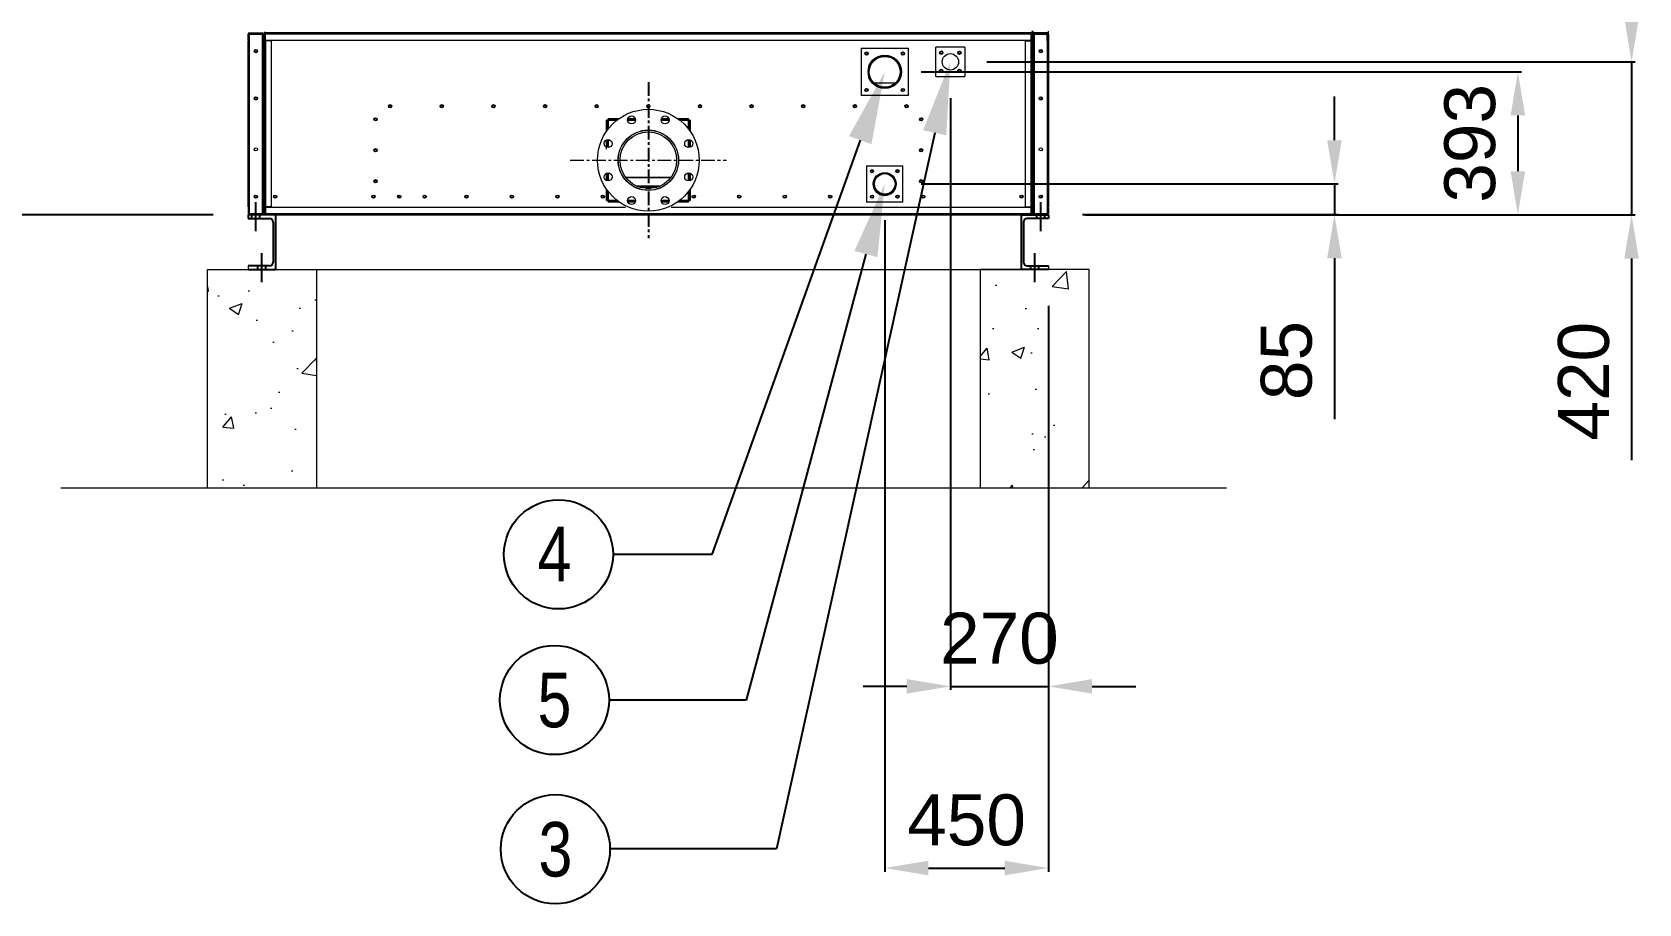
# Model space of a CAD drawing. Header units: millimetres. Extents: x 68455 to 97862, y 44247 to 65042.
# Drawn here: x 71305 to 75723, y 49936 to 52331 of the extents above; entities that cross this region are included whole.
import ezdxf
from ezdxf import colors
from ezdxf.entities.mleader import LeaderData, LeaderLine
from ezdxf.enums import TextEntityAlignment as Align
from ezdxf.math import Vec2, Vec3

# ---------------------------------------------------------------- set-up
doc = ezdxf.new("R2010")
doc.units = ezdxf.units.MM
doc.linetypes.add('CENTER', pattern=[2, 1.25, -0.25, 0.25, -0.25])
doc.linetypes.add('CENTERX2', pattern=[4, 2.5, -0.5, 0.5, -0.5])
for name, color, linetype in [('center', 1, 'CENTER'), ('냉각탑_dim', 1, 'Continuous'), ('냉각탑_text', 3, 'Continuous'), ('냉각탑_기초', 23, 'Continuous')]:
    doc.layers.add(name, color=color, linetype=linetype)
doc.styles.get("Standard").update_dxf_attribs({"font": 'arial.ttf'})
doc.dimstyles.new('1.40', dxfattribs={"dimscale": 20, "dimtxt": 1.5, "dimasz": 1, "dimexe": 0.5, "dimexo": 0.5, "dimgap": 0.5, "dimtad": 1, "dimdec": 0, "dimzin": 0, "dimdsep": 46, "dimtxsty": 'Standard', "dimcen": 0, "dimclrd": 2, "dimclre": 2, "dimclrt": 3, "dimadec": 0, "dimazin": 0, "dimtfac": 1, "dimtdec": 0, "dimtmove": 0, "dimatfit": 0, "dimfxl": 1, "dimtolj": 1, "dimtzin": 0, "dimlwd": -1, "dimlwe": -1, "dimarcsym": 0})

# ---------------------------------------------------------------- blocks, each defined once
blk = doc.blocks.new('*D27')
at = {"color": 2, "transparency": 16777216}
for p, q in [((71802.7, 54229.4), (71082.7, 54229.4)), ((71092.7, 54109.4), (71092.7, 51949.4)), ((71803.1, 51829.4), (71082.7, 51829.4))]:
    blk.add_line(p, q, dxfattribs=at)
for points in [[(71072.7, 54109.4), (71112.7, 54109.4), (71092.7, 54229.4)], [(71072.7, 51949.4), (71112.7, 51949.4), (71092.7, 51829.4)]]:
    blk.add_solid(points, dxfattribs=at)
at = {"layer": 'Defpoints', "color": 0, "transparency": 16777216}
for p in [(71902.7, 54229.4), (71092.7, 51829.4), (71903.1, 51829.4)]:
    blk.add_point(p, dxfattribs=at)
at = {"color": 3, "lineweight": 5, "transparency": 16777216, "insert": (70961.2, 53029.4), "char_height": 140, "attachment_point": 5, "rotation": 90}
blk.add_mtext('\\A1;2400', dxfattribs=at)
blk = doc.blocks.new('*D19')
at = {"color": 2, "transparency": 16777216}
for p, q in [((74886.1, 52034.4), (74886.1, 52154.4)), ((73749.6, 51914.4), (74896.1, 51914.4)), ((74886.1, 51914.4), (74886.1, 51829.9)), ((74192.9, 51829.9), (74896.1, 51829.9)), ((74886.1, 51709.9), (74886.1, 51268.1))]:
    blk.add_line(p, q, dxfattribs=at)
for points in [[(74866.1, 52034.4), (74906.1, 52034.4), (74886.1, 51914.4)], [(74866.1, 51709.9), (74906.1, 51709.9), (74886.1, 51829.9)]]:
    blk.add_solid(points, dxfattribs=at)
at = {"layer": 'Defpoints', "color": 0, "transparency": 16777216}
for p in [(73649.6, 51914.4), (74886.1, 51914.4), (74092.9, 51829.9)]:
    blk.add_point(p, dxfattribs=at)
at = {"color": 3, "lineweight": 5, "transparency": 16777216, "insert": (74754.6, 51429), "char_height": 140, "attachment_point": 5, "rotation": 90}
blk.add_mtext('\\A1;85', dxfattribs=at)
blk = doc.blocks.new('*D20')
at = {"color": 2, "transparency": 16777216}
for p, q in [((73749.6, 52222.4), (75400.4, 52222.4)), ((75390.4, 52102.4), (75390.4, 51949.4)), ((74199.6, 51829.4), (75400.4, 51829.4))]:
    blk.add_line(p, q, dxfattribs=at)
for points in [[(75370.4, 52102.4), (75410.4, 52102.4), (75390.4, 52222.4)], [(75370.4, 51949.4), (75410.4, 51949.4), (75390.4, 51829.4)]]:
    blk.add_solid(points, dxfattribs=at)
at = {"layer": 'Defpoints', "color": 0, "transparency": 16777216}
for p in [(73649.6, 52222.4), (74099.6, 51829.4), (75390.4, 51829.4)]:
    blk.add_point(p, dxfattribs=at)
at = {"color": 3, "lineweight": 5, "transparency": 16777216, "insert": (75258.9, 52025.9), "char_height": 140, "attachment_point": 5, "rotation": 90}
blk.add_mtext('\\A1;393', dxfattribs=at)
blk = doc.blocks.new('*D28')
at = {"color": 2, "transparency": 16777216}
for p, q in [((73649.6, 51814.4), (73649.6, 50024.4)), ((74099.6, 51579.4), (74099.6, 50024.4)), ((73769.6, 50034.4), (73979.6, 50034.4))]:
    blk.add_line(p, q, dxfattribs=at)
for points in [[(73769.6, 50054.4), (73769.6, 50014.4), (73649.6, 50034.4)], [(73979.6, 50054.4), (73979.6, 50014.4), (74099.6, 50034.4)]]:
    blk.add_solid(points, dxfattribs=at)
at = {"layer": 'Defpoints', "color": 0, "transparency": 16777216}
for p in [(73649.6, 51914.4), (74099.6, 51679.4), (74099.6, 50034.4)]:
    blk.add_point(p, dxfattribs=at)
at = {"color": 3, "lineweight": 5, "transparency": 16777216, "insert": (73874.6, 50165.9), "char_height": 140, "attachment_point": 5}
blk.add_mtext('\\A1;450', dxfattribs=at)
blk = doc.blocks.new('*D29')
at = {"color": 2, "transparency": 16777216}
for p, q in [((75703, 52369.8), (75703, 52489.8)), ((73930, 52249.8), (75713, 52249.8)), ((75703, 52249.8), (75703, 51829.4)), ((74199.6, 51829.4), (75713, 51829.4)), ((75703, 51709.4), (75703, 51154.9))]:
    blk.add_line(p, q, dxfattribs=at)
for points in [[(75683, 52369.8), (75723, 52369.8), (75703, 52249.8)], [(75683, 51709.4), (75723, 51709.4), (75703, 51829.4)]]:
    blk.add_solid(points, dxfattribs=at)
at = {"layer": 'Defpoints', "color": 0, "transparency": 16777216}
for p in [(73830, 52249.8), (74099.6, 51829.4), (75703, 51829.4)]:
    blk.add_point(p, dxfattribs=at)
at = {"color": 3, "lineweight": 5, "transparency": 16777216, "insert": (75571.6, 51372.2), "char_height": 140, "attachment_point": 5, "rotation": 90}
blk.add_mtext('\\A1;420', dxfattribs=at)
blk = doc.blocks.new('*D30')
at = {"color": 2, "transparency": 16777216}
for p, q in [((73830, 52149.8), (73830, 50523.7)), ((74099.6, 51579.4), (74099.6, 50523.7)), ((73710, 50533.7), (73590, 50533.7)), ((73830, 50533.7), (74099.6, 50533.7)), ((74219.6, 50533.7), (74339.6, 50533.7))]:
    blk.add_line(p, q, dxfattribs=at)
for points in [[(73710, 50553.7), (73710, 50513.7), (73830, 50533.7)], [(74219.6, 50553.7), (74219.6, 50513.7), (74099.6, 50533.7)]]:
    blk.add_solid(points, dxfattribs=at)
at = {"layer": 'Defpoints', "color": 0, "transparency": 16777216}
for p in [(73830, 52249.8), (74099.6, 51679.4), (74099.6, 50533.7)]:
    blk.add_point(p, dxfattribs=at)
at = {"color": 3, "lineweight": 5, "transparency": 16777216, "insert": (73964.8, 50665.2), "char_height": 140, "attachment_point": 5}
blk.add_mtext('\\A1;270', dxfattribs=at)
blk = doc.blocks.new('SJMO 125_B')
at = {"color": 7, "lineweight": 20, "ltscale": 0.009167}
for p, q in [((71899.6, 52309.4), (71899.6, 52325.9)), ((71901.6, 52309.4), (71901.6, 52325.9)), ((71947.1, 52309.4), (71947.1, 52325.9)), ((71963.6, 52307.4), (71947.1, 52307.4)), ((74035.6, 52307.4), (74052.1, 52307.4)), ((74052.1, 52309.4), (74052.1, 52325.9)), ((74097.6, 52325.9), (74097.6, 52309.4)), ((74099.6, 52325.9), (74099.6, 52309.4)), ((71899.6, 51849.4), (71899.6, 51832.9)), ((71901.6, 51849.4), (71901.6, 51832.9)), ((71963.6, 51851.4), (71947.1, 51851.4)), ((71947.1, 51849.4), (71947.1, 51832.9)), ((74035.6, 51851.4), (74052.1, 51851.4)), ((74052.1, 51849.4), (74052.1, 51832.9)), ((74097.6, 51849.4), (74097.6, 51832.9)), ((74099.6, 51849.4), (74099.6, 51832.9))]:
    blk.add_line(p, q, dxfattribs=at)
at = {"color": 7, "lineweight": 20, "ltscale": 0.001111}
for p, q in [((71901.6, 52309.4), (71899.6, 52309.4)), ((71899.6, 52307.4), (71901.6, 52307.4)), ((71945.6, 52325.9), (71943.6, 52325.9)), ((71947.1, 52309.4), (71947.1, 52307.4)), ((72157.6, 52329.4), (72157.6, 52331.4)), ((72537.6, 52329.4), (72537.6, 52331.4)), ((72537.6, 52329.4), (72537.6, 52331.4)), ((72917.6, 52329.4), (72917.6, 52331.4)), ((72917.6, 52329.4), (72917.6, 52331.4)), ((73297.6, 52329.4), (73297.6, 52331.4)), ((73677.6, 52329.4), (73677.6, 52331.4)), ((73769.6, 52329.4), (73769.6, 52331.4)), ((73779.6, 52329.4), (73779.6, 52331.4)), ((74027.6, 52329.4), (74027.6, 52331.4)), ((74055.6, 52325.9), (74053.6, 52325.9)), ((74097.6, 52309.4), (74099.6, 52309.4)), ((74099.6, 52307.4), (74097.6, 52307.4)), ((74099.6, 52307.4), (74099.6, 52309.4)), ((74055.6, 52226.5), (74057.6, 52226.5)), ((74057.6, 52193.4), (74055.6, 52193.4)), ((74057.6, 52179.4), (74055.6, 52179.4)), ((74055.6, 52179.4), (74057.6, 52179.4)), ((74055.6, 52143.4), (74057.6, 52143.4)), ((74055.6, 52141.9), (74057.6, 52141.9)), ((71943.6, 51974.7), (71941.6, 51974.7)), ((74055.6, 51958.9), (74057.6, 51958.9)), ((74055.6, 51955.4), (74057.6, 51955.4)), ((74057.6, 51919.4), (74055.6, 51919.4)), ((74055.6, 51919.4), (74057.6, 51919.4)), ((71901.6, 51849.4), (71899.6, 51849.4)), ((71943.6, 51832.9), (71945.6, 51832.9)), ((71947.1, 51851.4), (71947.1, 51849.4)), ((74053.6, 51832.9), (74055.6, 51832.9)), ((74097.6, 51849.4), (74099.6, 51849.4))]:
    blk.add_line(p, q, dxfattribs=at)
at = {"color": 7, "lineweight": 20, "ltscale": 0.253333}
for p, q in [((71899.6, 51851.4), (71899.6, 52307.4)), ((71903.1, 51851.4), (71903.1, 52307.4)), ((71943.6, 52307.4), (71943.6, 51851.4)), ((71947.1, 52307.4), (71947.1, 51851.4)), ((71963.6, 51851.4), (71963.6, 52307.4)), ((74035.6, 52307.4), (74035.6, 51851.4)), ((74052.1, 51851.4), (74052.1, 52307.4)), ((74055.6, 51851.4), (74055.6, 52307.4)), ((74096.1, 52307.4), (74096.1, 51851.4)), ((74099.6, 52307.4), (74099.6, 51851.4))]:
    blk.add_line(p, q, dxfattribs=at)
at = {"color": 7, "lineweight": 20, "ltscale": 0.001944}
for p, q in [((71903.1, 52307.4), (71899.6, 52307.4)), ((71938.1, 52325.9), (71941.6, 52325.9)), ((71943.6, 52307.4), (71947.1, 52307.4)), ((71947.1, 52329.4), (71947.1, 52325.9)), ((74052.1, 52329.4), (74052.1, 52325.9)), ((74055.6, 52307.4), (74052.1, 52307.4)), ((74061.1, 52325.9), (74057.6, 52325.9)), ((74096.1, 52307.4), (74099.6, 52307.4)), ((71903.1, 51851.4), (71899.6, 51851.4)), ((71938.1, 51832.9), (71941.6, 51832.9)), ((71943.6, 51851.4), (71947.1, 51851.4)), ((71947.1, 51829.4), (71947.1, 51832.9)), ((74055.6, 51851.4), (74052.1, 51851.4)), ((74052.1, 51829.4), (74052.1, 51832.9)), ((74061.1, 51832.9), (74057.6, 51832.9)), ((74096.1, 51851.4), (74099.6, 51851.4))]:
    blk.add_line(p, q, dxfattribs=at)
at = {"color": 7, "lineweight": 20, "ltscale": 0.000833333}
for p, q in [((71901.6, 52307.4), (71903.1, 52307.4)), ((71939.6, 52325.9), (71938.1, 52325.9)), ((71947.1, 52325.9), (71945.6, 52325.9)), ((74052.1, 52325.9), (74053.6, 52325.9)), ((74059.6, 52325.9), (74061.1, 52325.9)), ((74097.6, 52307.4), (74096.1, 52307.4)), ((72889.3, 52089.7), (72887.8, 52089.7)), ((72889.3, 52089.7), (72889.3, 52091.2)), ((73109.9, 52089.7), (73109.9, 52091.2)), ((73109.9, 52089.7), (73111.4, 52089.7)), ((72889.3, 51869.1), (72887.8, 51869.1)), ((72889.3, 51869.1), (72889.3, 51867.6)), ((73109.9, 51869.1), (73109.9, 51867.6)), ((73109.9, 51869.1), (73111.4, 51869.1)), ((71947.1, 51832.9), (71945.6, 51832.9)), ((74052.1, 51832.9), (74053.6, 51832.9))]:
    blk.add_line(p, q, dxfattribs=at)
at = {"color": 7, "lineweight": 20, "ltscale": 0.019444}
for p, q in [((71903.1, 52329.4), (71938.1, 52329.4)), ((71938.1, 52327.4), (71903.1, 52327.4)), ((71938.1, 52325.9), (71903.1, 52325.9)), ((71903.1, 52325.9), (71938.1, 52325.9)), ((74096.1, 52329.4), (74061.1, 52329.4)), ((74096.1, 52327.4), (74061.1, 52327.4)), ((74061.1, 52325.9), (74096.1, 52325.9)), ((74096.1, 52325.9), (74061.1, 52325.9)), ((71903.1, 51832.9), (71938.1, 51832.9)), ((71903.1, 51831.4), (71938.1, 51831.4)), ((71903.1, 51829.4), (71938.1, 51829.4)), ((74061.1, 51832.9), (74096.1, 51832.9)), ((74096.1, 51831.4), (74061.1, 51831.4)), ((74096.1, 51829.4), (74061.1, 51829.4))]:
    blk.add_line(p, q, dxfattribs=at)
at = {"color": 7, "lineweight": 20, "ltscale": 0.010278}
for p, q in [((71903.1, 52307.4), (71903.1, 52325.9)), ((71943.6, 52325.9), (71943.6, 52307.4)), ((71945.6, 52307.4), (71945.6, 52325.9)), ((74052.1, 52307.4), (74052.1, 52325.9)), ((74053.6, 52325.9), (74053.6, 52307.4)), ((74055.6, 52307.4), (74055.6, 52325.9)), ((74096.1, 52325.9), (74096.1, 52307.4)), ((74096.1, 52325.9), (74096.1, 52307.4)), ((71903.1, 51832.9), (71903.1, 51851.4)), ((71943.6, 51851.4), (71943.6, 51832.9)), ((71945.6, 51832.9), (71945.6, 51851.4)), ((74052.1, 51832.9), (74052.1, 51851.4)), ((74053.6, 51851.4), (74053.6, 51832.9)), ((74055.6, 51832.9), (74055.6, 51851.4)), ((74096.1, 51851.4), (74096.1, 51832.9)), ((74096.1, 51851.4), (74096.1, 51832.9))]:
    blk.add_line(p, q, dxfattribs=at)
at = {"color": 7, "lineweight": 20, "ltscale": 0.273889}
for p, q in [((71938.1, 52325.9), (71938.1, 51832.9)), ((71941.6, 52325.9), (71941.6, 51832.9)), ((74057.6, 51832.9), (74057.6, 52325.9)), ((74061.1, 51832.9), (74061.1, 52325.9))]:
    blk.add_line(p, q, dxfattribs=at)
at = {"color": 7, "lineweight": 20, "ltscale": 0.003366}
blk.add_line((71945.2, 52325.9), (71945.2, 52332), dxfattribs=at)
at = {"color": 7, "lineweight": 20, "ltscale": 0.003243}
blk.add_line((71945.6, 52331.7), (71945.6, 52325.9), dxfattribs=at)
at = {"color": 7, "lineweight": 20}
for p, q in [((74052.1, 52329.4), (71947.1, 52329.4)), ((74052.1, 52325.9), (71947.1, 52325.9)), ((71947.1, 52309.4), (74052.1, 52309.4)), ((72936.6, 51849.4), (71947.1, 51849.4)), ((71947.1, 51832.9), (74052.1, 51832.9)), ((71947.1, 51829.4), (74052.1, 51829.4)), ((74052.1, 51849.4), (73062.7, 51849.4))]:
    blk.add_line(p, q, dxfattribs=at)
at = {"color": 7, "lineweight": 20, "ltscale": 0.001106}
blk.add_line((73759.6, 52331.4), (73759.6, 52329.4), dxfattribs=at)
at = {"color": 7, "lineweight": 20, "ltscale": 0.003404}
blk.add_line((74054.1, 52325.9), (74054.1, 52332), dxfattribs=at)
at = {"color": 7, "lineweight": 20, "ltscale": 0.005}
for p, q in [((74055.6, 52325.9), (74055.6, 52334.9)), ((74061.1, 51829.4), (74052.1, 51829.4))]:
    blk.add_line(p, q, dxfattribs=at)
at = {"color": 7, "lineweight": 20, "ltscale": 0.004723}
blk.add_line((74057.6, 52326), (74057.6, 52334.5), dxfattribs=at)
at = {"color": 7, "lineweight": 20, "ltscale": 0.004721}
blk.add_line((74057.6, 52326), (74057.6, 52334.5), dxfattribs=at)
at = {"color": 7, "lineweight": 20, "ltscale": 0.001123}
for p, q in [((74060.7, 52329.4), (74060.7, 52331.4)), ((74096.5, 52329.4), (74096.5, 52331.4))]:
    blk.add_line(p, q, dxfattribs=at)
at = {"color": 7, "lineweight": 20, "ltscale": 0.000803158}
blk.add_line((74060.7, 52325.9), (74060.7, 52327.4), dxfattribs=at)
at = {"color": 7, "lineweight": 20, "ltscale": 0.011081}
blk.add_line((74096.5, 52307.4), (74096.5, 52327.4), dxfattribs=at)
at = {"color": 7, "lineweight": 20, "ltscale": 0.004777}
blk.add_line((74099.6, 52325.9), (74099.6, 52334.5), dxfattribs=at)
at = {"color": 7, "lineweight": 20, "ltscale": 0.004417}
for p, q in [((74099.6, 52307.4), (74099.6, 52299.5)), ((74099.6, 51859.4), (74099.6, 51851.4))]:
    blk.add_line(p, q, dxfattribs=at)
at = {"color": 7, "lineweight": 20, "ltscale": 0.072222}
for p, q in [((73584.6, 52287.4), (73714.6, 52287.4)), ((73584.6, 52287.4), (73584.6, 52157.4)), ((73714.6, 52157.4), (73714.6, 52287.4)), ((73714.6, 52157.4), (73584.6, 52157.4))]:
    blk.add_line(p, q, dxfattribs=at)
at = {"color": 7, "lineweight": 20, "ltscale": 0.044444}
for p, q in [((73870, 52289.8), (73790, 52289.8)), ((73790, 52209.8), (73790, 52289.8)), ((73870, 52289.8), (73870, 52209.8)), ((73790, 52209.8), (73870, 52209.8))]:
    blk.add_line(p, q, dxfattribs=at)
at = {"color": 7, "lineweight": 20, "ltscale": 0.000778713}
blk.add_line((73807.3, 52278.7), (73805.9, 52278.7), dxfattribs=at)
at = {"color": 7, "lineweight": 20, "ltscale": 0.052833}
for p, q in [((74099.6, 52299.5), (74099.6, 52204.4)), ((74099.6, 51954.5), (74099.6, 51859.4))]:
    blk.add_line(p, q, dxfattribs=at)
at = {"color": 7, "lineweight": 20, "ltscale": 0.000805724}
blk.add_line((73605.1, 52221.4), (73603.6, 52221.4), dxfattribs=at)
at = {"color": 7, "lineweight": 20, "ltscale": 0.000805759}
blk.add_line((73695.6, 52221.4), (73694.2, 52221.4), dxfattribs=at)
at = {"color": 7, "lineweight": 20, "ltscale": 0.001099}
for p, q in [((73617.4, 52191.6), (73615.5, 52191.6)), ((73683.8, 52191.6), (73681.8, 52191.6))]:
    blk.add_line(p, q, dxfattribs=at)
at = {"color": 7, "lineweight": 20, "ltscale": 0.001108}
for p, q in [((73617.7, 52191.3), (73615.7, 52191.3)), ((73683.6, 52191.3), (73681.6, 52191.3))]:
    blk.add_line(p, q, dxfattribs=at)
at = {"color": 7, "lineweight": 20, "ltscale": 0.032625}
blk.add_line((73679, 52191.6), (73620.3, 52191.6), dxfattribs=at)
at = {"color": 7, "lineweight": 20, "ltscale": 0.032308}
blk.add_line((73678.7, 52191.3), (73620.6, 52191.3), dxfattribs=at)
at = {"color": 7, "lineweight": 20, "ltscale": 0.005528}
for p, q in [((74099.6, 52204.4), (74099.6, 52194.4)), ((74099.6, 52194.4), (74099.6, 52184.5))]:
    blk.add_line(p, q, dxfattribs=at)
at = {"color": 7, "lineweight": 20, "ltscale": 0.022806}
blk.add_line((74099.6, 52184.5), (74099.6, 52143.4), dxfattribs=at)
at = {"color": 7, "lineweight": 20, "ltscale": 0.001778}
for p, q in [((72887.8, 52089.7), (72884.6, 52089.7)), ((72889.3, 52094.4), (72889.3, 52091.2)), ((73109.9, 52091.2), (73109.9, 52094.4)), ((73114.6, 52089.7), (73111.4, 52089.7)), ((72884.6, 51869.1), (72887.8, 51869.1)), ((72889.3, 51867.6), (72889.3, 51864.4)), ((73109.9, 51864.4), (73109.9, 51867.6)), ((73111.4, 51869.1), (73114.6, 51869.1))]:
    blk.add_line(p, q, dxfattribs=at)
at = {"color": 7, "lineweight": 20, "ltscale": 0.01692}
for p, q in [((72884.6, 52059.2), (72884.6, 52089.7)), ((72889.3, 52094.4), (72919.8, 52094.4)), ((73079.5, 52094.4), (73109.9, 52094.4)), ((73114.6, 52089.7), (73114.6, 52059.2)), ((72884.6, 51869.1), (72884.6, 51899.6)), ((72919.8, 51864.4), (72889.3, 51864.4)), ((73109.9, 51864.4), (73079.5, 51864.4)), ((73114.6, 51899.6), (73114.6, 51869.1))]:
    blk.add_line(p, q, dxfattribs=at)
at = {"color": 7, "lineweight": 20, "ltscale": 0.014463}
for p, q in [((72887.8, 52063.7), (72887.8, 52089.7)), ((72889.3, 52091.2), (72915.4, 52091.2)), ((73083.9, 52091.2), (73109.9, 52091.2)), ((73111.4, 52089.7), (73111.4, 52063.7)), ((72887.8, 51869.1), (72887.8, 51895.1)), ((72915.4, 51867.6), (72889.3, 51867.6)), ((73109.9, 51867.6), (73083.9, 51867.6)), ((73111.4, 51895.1), (73111.4, 51869.1))]:
    blk.add_line(p, q, dxfattribs=at)
at = {"color": 7, "lineweight": 20, "ltscale": 0.013378}
for p, q in [((72889.3, 52089.7), (72913.4, 52089.7)), ((72889.3, 52089.7), (72889.3, 52065.6)), ((73085.8, 52089.7), (73109.9, 52089.7)), ((73109.9, 52065.6), (73109.9, 52089.7)), ((72889.3, 51893.2), (72889.3, 51869.1)), ((72913.4, 51869.1), (72889.3, 51869.1)), ((73109.9, 51869.1), (73085.8, 51869.1)), ((73109.9, 51869.1), (73109.9, 51893.2))]:
    blk.add_line(p, q, dxfattribs=at)
at = {"color": 7, "lineweight": 20, "ltscale": 0.012178}
for p, q in [((72942.7, 52091.2), (72964.7, 52091.2)), ((73034.6, 52091.2), (73056.5, 52091.2)), ((72887.8, 52014.4), (72887.8, 52036.3)), ((73111.4, 52036.3), (73111.4, 52014.4)), ((72887.8, 51922.5), (72887.8, 51944.4)), ((73111.4, 51944.4), (73111.4, 51922.5)), ((72964.7, 51867.6), (72942.7, 51867.6)), ((73056.5, 51867.6), (73034.6, 51867.6))]:
    blk.add_line(p, q, dxfattribs=at)
at = {"color": 7, "lineweight": 20, "ltscale": 0.012206}
for p, q in [((72942.7, 52089.7), (72964.7, 52089.7)), ((73034.6, 52089.7), (73056.5, 52089.7)), ((72889.3, 52036.3), (72889.3, 52014.3)), ((73109.9, 52014.3), (73109.9, 52036.3)), ((72889.3, 51944.5), (72889.3, 51922.5)), ((73109.9, 51922.5), (73109.9, 51944.5)), ((72964.7, 51869.1), (72942.7, 51869.1)), ((73056.5, 51869.1), (73034.6, 51869.1))]:
    blk.add_line(p, q, dxfattribs=at)
at = {"color": 7, "lineweight": 20, "ltscale": 0.011326}
for p, q in [((72943.5, 52094.4), (72963.9, 52094.4)), ((73035.4, 52094.4), (73055.7, 52094.4)), ((72884.6, 52010.1), (72884.6, 52030.5)), ((73114.6, 52035.5), (73114.6, 52015.1)), ((72884.6, 51923.3), (72884.6, 51943.7)), ((73114.6, 51943.7), (73114.6, 51923.3)), ((72963.9, 51864.4), (72943.5, 51864.4)), ((73055.7, 51864.4), (73035.4, 51864.4))]:
    blk.add_line(p, q, dxfattribs=at)
at = {"color": 7, "lineweight": 20, "ltscale": 0.001112}
for p, q in [((71941.6, 51979.4), (71943.6, 51979.4)), ((71941.6, 51976.2), (71943.6, 51976.2)), ((71941.6, 51974.7), (71943.6, 51974.7)), ((71941.6, 51834.1), (71943.6, 51834.1))]:
    blk.add_line(p, q, dxfattribs=at)
at = {"color": 7, "lineweight": 20, "ltscale": 0.055556}
for p, q in [((73599.6, 51964.4), (73699.6, 51964.4)), ((73599.6, 51964.4), (73599.6, 51864.4)), ((73699.6, 51864.4), (73699.6, 51964.4)), ((73699.6, 51864.4), (73599.6, 51864.4))]:
    blk.add_line(p, q, dxfattribs=at)
at = {"color": 7, "lineweight": 20, "ltscale": 0.069276}
blk.add_line((72937.3, 51932.9), (73062, 51932.9), dxfattribs=at)
at = {"color": 7, "lineweight": 20, "ltscale": 0.068381}
blk.add_line((72938.1, 51931.8), (73061.2, 51931.8), dxfattribs=at)
at = {"color": 7, "lineweight": 20, "ltscale": 0.036676}
blk.add_line((72966.6, 51909), (73032.6, 51909), dxfattribs=at)
at = {"color": 1, "linetype": 'CENTERX2', "ltscale": 50}
for p, q in [((71920.6, 51784.4), (71920.6, 51864.4)), ((74078.6, 51784.4), (74078.6, 51864.4)), ((71937.1, 51644.4), (71937.1, 51724.4)), ((74062.1, 51644.4), (74062.1, 51724.4))]:
    blk.add_line(p, q, dxfattribs=at)
at = {"color": 7, "lineweight": 20, "ltscale": 0.001843}
for p, q in [((72313, 51881.9), (72316.3, 51881.9)), ((73686.3, 51881.9), (73683, 51881.9))]:
    blk.add_line(p, q, dxfattribs=at)
at = {"color": 7, "lineweight": 20, "ltscale": 0.026855}
blk.add_line((72975.5, 51905.5), (73023.8, 51905.5), dxfattribs=at)
at = {"color": 7, "lineweight": 20, "ltscale": 0.026687}
blk.add_line((73023.6, 51905.4), (72975.6, 51905.4), dxfattribs=at)
at = {"color": 7, "lineweight": 20, "ltscale": 0.007586}
blk.add_line((73006.5, 51901.9), (72992.8, 51901.9), dxfattribs=at)
at = {"color": 7, "lineweight": 20, "ltscale": 0.002051}
for p, q in [((73641, 51885.4), (73637.3, 51885.4)), ((73661.9, 51885.4), (73658.2, 51885.4))]:
    blk.add_line(p, q, dxfattribs=at)
at = {"color": 7, "lineweight": 25, "ltscale": 0.008333}
for p, q in [((71899.6, 51829.4), (71899.6, 51819.4)), ((74099.6, 51829.4), (74099.6, 51819.4))]:
    blk.add_line(p, q, dxfattribs=at)
at = {"color": 7, "lineweight": 25, "ltscale": 0.125}
for p, q in [((71974.6, 51829.4), (71899.6, 51829.4)), ((74024.6, 51829.4), (74099.6, 51829.4)), ((71899.6, 51679.4), (71974.6, 51679.4)), ((74099.6, 51679.4), (74024.6, 51679.4))]:
    blk.add_line(p, q, dxfattribs=at)
at = {"color": 7, "lineweight": 20, "ltscale": 0.000666681}
blk.add_line((71901.6, 51849.4), (71902.8, 51849.4), dxfattribs=at)
at = {"color": 7, "lineweight": 20, "ltscale": 0.0085}
for p, q in [((71902.8, 51834.1), (71902.8, 51849.4)), ((74096.4, 51849.4), (74096.4, 51834.1))]:
    blk.add_line(p, q, dxfattribs=at)
at = {"color": 7, "lineweight": 20, "ltscale": 0.019594}
for p, q in [((71939.6, 51832.6), (71904.3, 51832.6)), ((74094.9, 51832.6), (74059.7, 51832.6))]:
    blk.add_line(p, q, dxfattribs=at)
for p, q in [((71909.6, 51819.4), (71909.6, 51829.4)), ((71931.6, 51819.4), (71931.6, 51829.4)), ((74067.6, 51819.4), (74067.6, 51829.4)), ((74089.6, 51819.4), (74089.6, 51829.4)), ((71926.1, 51679.4), (71926.1, 51689.4)), ((71948.1, 51679.4), (71948.1, 51689.4)), ((74051.1, 51679.4), (74051.1, 51689.4)), ((74073.1, 51679.4), (74073.1, 51689.4))]:
    blk.add_line(p, q)
at = {"color": 7, "lineweight": 20, "ltscale": 0.004971}
blk.add_line((71938.2, 51829.4), (71947.1, 51829.4), dxfattribs=at)
at = {"color": 7, "lineweight": 20, "ltscale": 0.003063}
blk.add_line((71947.1, 51832.6), (71941.6, 51832.6), dxfattribs=at)
at = {"ltscale": 25}
for p, q in [((71974.6, 51829.4), (71974.6, 51679.4)), ((74024.6, 51829.4), (74024.6, 51679.4))]:
    blk.add_line(p, q, dxfattribs=at)
at = {"color": 7, "lineweight": 20, "ltscale": 0.003064}
blk.add_line((74057.6, 51832.6), (74052.1, 51832.6), dxfattribs=at)
at = {"color": 7, "lineweight": 20, "ltscale": 0.00111}
blk.add_line((74055.6, 51834.1), (74057.6, 51834.1), dxfattribs=at)
at = {"color": 7, "lineweight": 20, "ltscale": 0.000665871}
blk.add_line((74097.6, 51849.4), (74096.4, 51849.4), dxfattribs=at)
at = {"color": 7, "lineweight": 25, "ltscale": 0.05125}
for p, q in [((71899.6, 51819.4), (71958.1, 51819.4)), ((74099.6, 51819.4), (74041.1, 51819.4)), ((71958.1, 51689.4), (71899.6, 51689.4)), ((74041.1, 51689.4), (74099.6, 51689.4))]:
    blk.add_line(p, q, dxfattribs=at)
at = {"color": 7, "lineweight": 25, "ltscale": 0.091667}
for p, q in [((71968.1, 51809.4), (71968.1, 51699.4)), ((74031.1, 51809.4), (74031.1, 51699.4))]:
    blk.add_line(p, q, dxfattribs=at)
at = {"color": 7, "lineweight": 15, "ltscale": 0.0625}
for p, q in [((71899.6, 51689.4), (71899.6, 51679.4)), ((74099.6, 51689.4), (74099.6, 51679.4))]:
    blk.add_line(p, q, dxfattribs=at)
at = {"lineweight": 5}
blk.add_line((71974.6, 51679.4), (74024.6, 51679.4), dxfattribs=at)
at = {"color": 7, "lineweight": 20}
for centre, radius in [((71920.6, 52279.4), 4.5), ((71920.6, 52279.4), 3), ((73599.6, 52272.4), 4.5), ((73599.6, 52272.4), 3), ((73649.6, 52222.4), 46), ((73649.6, 52222.4), 44.5), ((73649.6, 52222.4), 42.5), ((73699.6, 52272.4), 4.5), ((73699.6, 52272.4), 3), ((73805, 52274.8), 4.5), ((73805, 52274.8), 3), ((73830, 52249.8), 22.5), ((73855, 52274.8), 4.5), ((73855, 52274.8), 3), ((74078.6, 52279.4), 4.5), ((74078.6, 52279.4), 3), ((73805, 52224.8), 4.5), ((73805, 52224.8), 3), ((73855, 52224.8), 4.5), ((73855, 52224.8), 3), ((73599.6, 52172.4), 4.5), ((73599.6, 52172.4), 3), ((73699.6, 52172.4), 4.5), ((73699.6, 52172.4), 3), ((71920.6, 52149.4), 4.5), ((71920.6, 52149.4), 3), ((72289.6, 52127.9), 4.5), ((72289.6, 52127.9), 3), ((72431.6, 52127.9), 4.5), ((72431.6, 52127.9), 3), ((72573.6, 52127.9), 4.5), ((72573.6, 52127.9), 3), ((72715.6, 52127.9), 4.5), ((72715.6, 52127.9), 3), ((72857.6, 52127.9), 4.5), ((72857.6, 52127.9), 3), ((72999.6, 52127.9), 4.5), ((72999.6, 52127.9), 3), ((73141.6, 52127.9), 4.5), ((73141.6, 52127.9), 3), ((73283.6, 52127.9), 4.5), ((73283.6, 52127.9), 3), ((73425.6, 52127.9), 4.5), ((73425.6, 52127.9), 3), ((73567.6, 52127.9), 4.5), ((73567.6, 52127.9), 3), ((73709.6, 52127.9), 4.5), ((73709.6, 52127.9), 3), ((74078.6, 52149.4), 4.5), ((74078.6, 52149.4), 3), ((72249.6, 52091.9), 4.5), ((72249.6, 52091.9), 3), ((72999.6, 51979.4), 140), ((72953.7, 52090.3), 11), ((73045.6, 52090.3), 11), ((73749.6, 52091.9), 4.5), ((73749.6, 52091.9), 3), ((72999.6, 51979.4), 83), ((72999.6, 51979.4), 82.6), ((72999.6, 51979.4), 77.8), ((71920.6, 52009.4), 4.5), ((72249.6, 52006.9), 4.5), ((72249.6, 52006.9), 3), ((72888.8, 52025.3), 11), ((73110.5, 52025.3), 11), ((73749.6, 52006.9), 4.5), ((73749.6, 52006.9), 3), ((74078.6, 52009.4), 4.5), ((73614.6, 51949.4), 4.5), ((73614.6, 51949.4), 3), ((73684.6, 51949.4), 4.5), ((73684.6, 51949.4), 3), ((72249.6, 51921.9), 4.5), ((72249.6, 51921.9), 3), ((72888.8, 51933.5), 11), ((73110.5, 51933.5), 11), ((73649.6, 51914.4), 31.5), ((73649.6, 51914.4), 30.2), ((73649.6, 51914.4), 28.2), ((73749.6, 51921.9), 4.5), ((73749.6, 51921.9), 3), ((71920.6, 51879.4), 4.5), ((71920.6, 51879.4), 3), ((71973.6, 51879.4), 4.5), ((71973.6, 51879.4), 3), ((72243.6, 51879.4), 4.5), ((72243.6, 51879.4), 3), ((72314.6, 51879.4), 4.5), ((72314.6, 51879.4), 3), ((72384.6, 51879.4), 4.5), ((72384.6, 51879.4), 3), ((72499.6, 51879.4), 4.5), ((72499.6, 51879.4), 3), ((72624.6, 51879.4), 4.5), ((72624.6, 51879.4), 3), ((72749.6, 51879.4), 4.5), ((72749.6, 51879.4), 3), ((72874.6, 51879.4), 4.5), ((72874.6, 51879.4), 3), ((72953.7, 51868.5), 11), ((73045.6, 51868.5), 11), ((73124.6, 51879.4), 4.5), ((73124.6, 51879.4), 3), ((73249.6, 51879.4), 4.5), ((73249.6, 51879.4), 3), ((73374.6, 51879.4), 4.5), ((73374.6, 51879.4), 3), ((73499.6, 51879.4), 4.5), ((73499.6, 51879.4), 3), ((73614.6, 51879.4), 4.5), ((73614.6, 51879.4), 3), ((73684.6, 51879.4), 4.5), ((73684.6, 51879.4), 3), ((73755.6, 51879.4), 4.5), ((73755.6, 51879.4), 3), ((74025.6, 51879.4), 4.5), ((74025.6, 51879.4), 3), ((74078.6, 51879.4), 4.5), ((74078.6, 51879.4), 3)]:
    blk.add_circle(centre, radius, dxfattribs=at)
for centre, radius, start, end in [((71903.1, 52325.9), 3.5, 90, 180), ((71903.1, 52325.9), 1.5, 90, 180), ((71938.1, 52325.9), 3.5, 0, 90), ((71938.1, 52325.9), 1.5, 0, 90), ((74061.1, 52325.9), 3.5, 90, 180), ((74061.1, 52325.9), 1.5, 90, 180), ((74096.1, 52325.9), 3.5, 0, 90), ((74096.1, 52325.9), 1.5, 0, 90), ((73649.6, 51914.4), 31.5, 180, 0), ((74052.1, 51896.9), 3.5, 0, 0.237), ((71903.1, 51832.9), 3.5, 180, 270), ((71903.1, 51832.9), 1.5, 180, 270), ((71904.3, 51834.1), 1.5, 180, 216.87), ((71904.3, 51834.1), 1.5, 233.1305, 270), ((71938.1, 51832.9), 3.5, 270, 0), ((71938.1, 51832.9), 1.5, 270, 0), ((74052.1, 51861.9), 3.5, 359.6754, 0), ((74061.1, 51832.9), 3.5, 180, 270), ((74061.1, 51832.9), 1.5, 180, 270), ((74094.9, 51834.1), 1.5, 270, 306.8695), ((74094.9, 51834.1), 1.5, 323.1297, 0), ((74096.1, 51832.9), 1.5, 270, 0), ((74096.1, 51832.9), 3.5, 270, 0), ((74094.9, 51834.1), 4.7, 359.2977, 0)]:
    blk.add_arc(centre, radius, start, end, dxfattribs=at)
at = {"color": 7, "lineweight": 25}
for centre, start, end in [((71958.1, 51809.4), 0, 90), ((74041.1, 51809.4), 90, 180), ((71958.1, 51699.4), 270, 0), ((74041.1, 51699.4), 180, 270)]:
    blk.add_arc(centre, 10, start, end, dxfattribs=at)
at = {"color": 7, "lineweight": 20}
for centre, major_axis, ratio, start_param, end_param in [((74054.1, 52224.2), (3.5, 0), 0.087156, 5.1553, 6.283185), ((72919.6, 51974.6), (-3, 0), 0.707107, 3.141593, 3.852518), ((72919.6, 51976.1), (-3, 0), 0.707107, 2.465713, 2.801756), ((72919.6, 51977.5), (4.5, 0), 0.707107, 5.25901, 5.272471), ((72919.6, 51974.6), (-3, 0), 0.707107, 2.516028, 3.141593), ((73079.6, 51974.6), (-3, 0), 0.707107, 5.572272, 6.283185), ((73079.6, 51974.6), (-3, 0), 0.707107, 0, 0.625553), ((73079.6, 51976.1), (-3, 0), 0.707107, 0.339837, 0.675868), ((73079.6, 51977.5), (4.5, 0), 0.707107, 4.152318, 4.165768)]:
    blk.add_ellipse(centre, major_axis=major_axis, ratio=ratio, start_param=start_param, end_param=end_param, dxfattribs=at)
at = {"layer": 'center', "ltscale": 30}
blk.add_line((72999.6, 52193.9), (72999.6, 51764.9), dxfattribs=at)
at = {"layer": 'center', "lineweight": 20, "ltscale": 30}
blk.add_line((72785.1, 51979.4), (73214.1, 51979.4), dxfattribs=at)

msp = doc.modelspace()

# ---------------------------------------------------------------- hatches: boundary and pattern name
at = {"layer": '냉각탑_기초', "lineweight": 20, "ltscale": 30}
h = msp.add_hatch(dxfattribs=at)
h.set_pattern_fill('AR-CONC', color=256, scale=50, style=0)
h.set_pattern_definition([(50, (57158.6, 35138.08), (358.63, -31.376), [37.5, -412.5]), (355, (57158.6, 35138.1), (-69.3757, 376.096), [30, -330]), (100.4514, (57188.5, 35135.47), (289.2547, 344.72), [31.87, -350.571]), (46.1842, (57158.6, 35238.1), (533.6205, -82.7595), [56.25, -618.75]), (96.6356, (57203.07, 35231.2), (467.331, 487.059), [47.805, -525.856]), (351.1842, (57158.6, 35238.1), (467.331, 487.059), [45, -495]), (21, (57208.6, 35213.08), (298.4535, -201.3094), [37.5, -412.5]), (326, (57208.6, 35213.1), (121.6577, 362.575), [30, -330]), (71.4514, (57233.48, 35196.3), (420.1113, 161.265), [31.87, -350.571]), (37.5, (57158.6, 35138.08), (6.0799, 166.4469), [0, -326, 0, -335, 0, -331.25]), (7.5, (57158.6, 35138.08), (131.5348, 197.2059), [0, -191, 0, -318.5, 0, -126.25]), (327.5, (57047.1, 35138.08), (266.9112, -11.2774), [0, -125, 0, -390, 0, -517.5]), (317.5, (56997.1, 35138.08), (291.593, 50.0525), [0, -162.5, 0, -259, 0, -367.5])])
h.paths.add_polyline_path([(72087.1, 51679.4), (71787.1, 51679.4), (71787.1, 51079.4), (72087.1, 51079.4)])
h = msp.add_hatch(dxfattribs=at)
h.set_pattern_fill('AR-CONC', color=256, scale=50, style=0)
h.set_pattern_definition([(50, (57153.6, 35138.08), (358.63, -31.376), [37.5, -412.5]), (355, (57153.6, 35138.1), (-69.3757, 376.096), [30, -330]), (100.4514, (57183.5, 35135.47), (289.2547, 344.72), [31.87, -350.571]), (46.1842, (57153.6, 35238.1), (533.6205, -82.7595), [56.25, -618.75]), (96.6356, (57198.07, 35231.2), (467.331, 487.059), [47.805, -525.856]), (351.1842, (57153.6, 35238.1), (467.331, 487.059), [45, -495]), (21, (57203.6, 35213.08), (298.4535, -201.3094), [37.5, -412.5]), (326, (57203.6, 35213.1), (121.6577, 362.575), [30, -330]), (71.4514, (57228.48, 35196.3), (420.1113, 161.265), [31.87, -350.571]), (37.5, (57153.6, 35138.08), (6.0799, 166.4469), [0, -326, 0, -335, 0, -331.25]), (7.5, (57153.6, 35138.08), (131.5348, 197.2059), [0, -191, 0, -318.5, 0, -126.25]), (327.5, (57042.1, 35138.08), (266.9112, -11.2774), [0, -125, 0, -390, 0, -517.5]), (317.5, (56992.1, 35138.08), (291.593, 50.0525), [0, -162.5, 0, -259, 0, -367.5])])
h.paths.add_polyline_path([(73912.1, 51679.4), (74212.1, 51679.4), (74212.1, 51079.4), (73912.1, 51079.4)])

# ---------------------------------------------------------------- linework, layer by layer
at = {"layer": '냉각탑_dim', "linetype": 'ByBlock', "lineweight": -3}
for centre in [(72752.7, 50896.4), (72741.5, 50496.1), (72744.1, 50086.1)]:
    msp.add_circle(centre, 150, dxfattribs=at)
at = {"layer": '냉각탑_기초', "lineweight": 20, "ltscale": 30}
msp.add_line((71383.9, 51079.4), (74589, 51079.4), dxfattribs=at)
for points in [[(71787.1, 51079.4), (71787.1, 51679.4), (72087.1, 51679.4), (72087.1, 51079.4)], [(74212.1, 51079.4), (74212.1, 51679.4), (73912.1, 51679.4), (73912.1, 51079.4)]]:
    msp.add_lwpolyline(points, dxfattribs=at)

# ---------------------------------------------------------------- block references
msp.add_blockref('SJMO 125_B', (0, 0))

# ---------------------------------------------------------------- texts
at = {"layer": '냉각탑_text', "width": 0.8}
for s, p in [('4', (72741.3, 50897.6)), ('5', (72741.5, 50496.1)), ('3', (72744.1, 50086.1))]:
    msp.add_text(s, height=150, dxfattribs=at).set_placement(p, align=Align.MIDDLE_CENTER)

# ---------------------------------------------------------------- dimensions: what is measured, and where the dimension line sits
at = {"lineweight": 5}
for base, p1, p2, picture, middle in [((71092.7, 51829.4), (71902.7, 54229.4), (71903.1, 51829.4), '*D27', (70961.2, 53029.4)), ((75703, 51829.4), (73830, 52249.8), (74099.6, 51829.4), '*D29', (75571.6, 51372.2))]:
    dim = msp.add_linear_dim(base=base, p1=p1, p2=p2, angle=90, dimstyle='1.40', override={"dimtxt": 7, "dimasz": 6, "dimexo": 5, "dimgap": 3}, dxfattribs=at)
    dim.commit()
    dim.dimension.update_dxf_attribs({"geometry": picture, "text_midpoint": middle})
dim = msp.add_linear_dim(base=(74099.6, 50533.7), p1=(73830, 52249.8), p2=(74099.6, 51679.4), dimstyle='1.40', override={"dimtxt": 7, "dimasz": 6, "dimexo": 5, "dimgap": 3}, dxfattribs=at)
dim.commit()
dim.dimension.update_dxf_attribs({"geometry": '*D30', "text_midpoint": (73964.8, 50533.7), "dimtype": 160})
for base, p1, p2, picture, middle in [((75390.4, 51829.4), (73649.6, 52222.4), (74099.6, 51829.4), '*D20', (75390.4, 52025.9)), ((74886.0973, 51914.4048), (74092.8863, 51829.8828), (73649.6296, 51914.4048), '*D19', (74886.0973, 51428.9892))]:
    dim = msp.add_linear_dim(base=base, p1=p1, p2=p2, angle=90, dimstyle='1.40', override={"dimtxt": 7, "dimasz": 6, "dimexo": 5, "dimgap": 3}, dxfattribs=at)
    dim.commit()
    dim.dimension.update_dxf_attribs({"geometry": picture, "text_midpoint": middle, "dimtype": 160})
dim = msp.add_linear_dim(base=(74099.6, 50034.4), p1=(73649.6, 51914.4), p2=(74099.6, 51679.4), dimstyle='1.40', override={"dimtxt": 7, "dimasz": 6, "dimexo": 5, "dimgap": 3}, dxfattribs=at)
dim.commit()
dim.dimension.update_dxf_attribs({"geometry": '*D28', "text_midpoint": (73874.6, 50165.9)})

# ---------------------------------------------------------------- leaders
at = {"layer": '냉각탑_dim', "lineweight": -3}
ml = msp.add_multileader_mtext('Standard', dxfattribs=at)
ml.set_content('')
ml.set_leader_properties(color=256)
ml.build(insert=Vec2(0, 0))
ml.multileader.update_dxf_attribs({"text_right_attachment_type": 6, "dogleg_length": 5, "arrow_head_size": 199.5, "scale": 30})
ctx = ml.context
ctx.base_point, ctx.scale, ctx.char_height, ctx.arrow_head_size, ctx.landing_gap_size, ctx.plane_origin = Vec3(72894.1, 50086.9), 30, 7.18, 199.5, 3.59, Vec3(72915.5, 50951)
ctx.right_attachment, ctx.text_align_type = 6, 2
notes = []
notes.append((ctx, [(0, (1, 1, 0), (73351.6, 50086.9), (-1, 0), 457.5, [(0, [(73830, 52249.8)], 0, [])])]))
ctx.mtext, ml.multileader.dxf.content_type = None, 0
ml = msp.add_multileader_mtext('Standard', dxfattribs=at)
ml.set_content('')
ml.set_leader_properties(color=256)
ml.build(insert=Vec2(0, 0))
ml.multileader.update_dxf_attribs({"text_right_attachment_type": 6, "dogleg_length": 5, "arrow_head_size": 199.5, "scale": 30})
ctx = ml.context
ctx.base_point, ctx.scale, ctx.char_height, ctx.arrow_head_size, ctx.landing_gap_size, ctx.plane_origin = Vec3(72902.7, 50896.4), 30, 7.18, 199.5, 3.59, Vec3(72515.3, 50504.9)
ctx.right_attachment, ctx.text_align_type = 6, 2
notes.append((ctx, [(0, (1, 1, 0), (73174.2, 50896.4), (-1, 0), 271.5, [(0, [(73649.6, 52222.4)], 0, [])])]))
ctx.mtext, ml.multileader.dxf.content_type = None, 0
ml = msp.add_multileader_mtext('Standard', dxfattribs=at)
ml.set_content('')
ml.set_leader_properties(color=256)
ml.build(insert=Vec2(0, 0))
ml.multileader.update_dxf_attribs({"text_right_attachment_type": 6, "dogleg_length": 5, "arrow_head_size": 199.5, "scale": 30})
ctx = ml.context
ctx.base_point, ctx.scale, ctx.char_height, ctx.arrow_head_size, ctx.landing_gap_size, ctx.plane_origin = Vec3(72891.5, 50496.1), 30, 7.18, 199.5, 3.59, Vec3(73508, 50217)
ctx.right_attachment, ctx.text_align_type = 6, 2
notes.append((ctx, [(0, (1, 1, 0), (73269, 50496.1), (-1, 0), 377.5, [(0, [(73649.6, 51914.4)], 0, [])])]))
ctx.mtext, ml.multileader.dxf.content_type = None, 0
for ctx, leaders in notes:
    for number, flags, end, landing, length, lines in leaders:
        leader = LeaderData()
        leader.index, (leader.has_last_leader_line, leader.has_dogleg_vector, leader.attachment_direction) = number, flags
        leader.last_leader_point, leader.dogleg_vector, leader.dogleg_length = Vec3(end), Vec3(landing), length
        for number, points, colour, breaks in lines:
            line = LeaderLine()
            line.index, line.vertices, line.color, line.breaks = number, Vec3.list(points), colors.encode_raw_color(colour), breaks
            leader.lines.append(line)
        ctx.leaders.append(leader)

doc.saveas('drawing.dxf')
